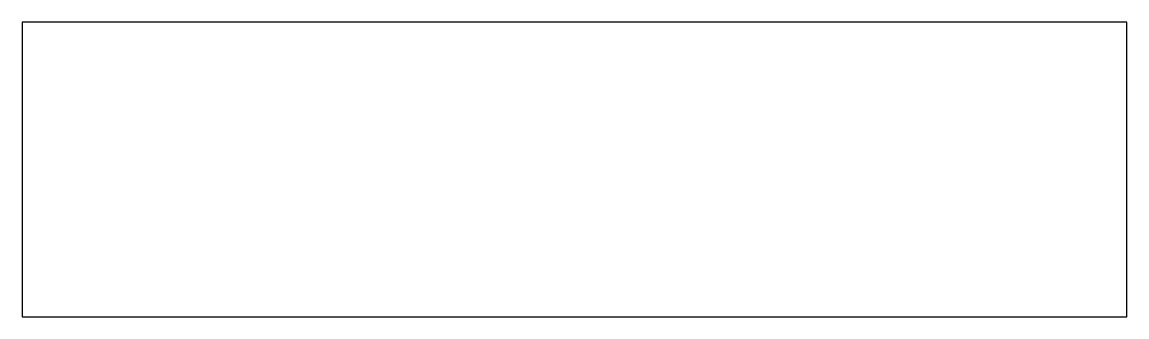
# Model space of a CAD drawing. Header units: millimetres. Extents: x 0 to 30, y 0 to 8.
import ezdxf

# ---------------------------------------------------------------- set-up
doc = ezdxf.new("R2010")
doc.units = ezdxf.units.MM
doc.layers.add('CUT', color=1, linetype='CONTINUOUS')

msp = doc.modelspace()

# ---------------------------------------------------------------- linework, layer by layer
at = {"layer": 'CUT', "color": 1}
msp.add_lwpolyline([(0, 0), (30, 0), (30, 8), (0, 8)], close=True, dxfattribs=at)

doc.saveas('drawing.dxf')
